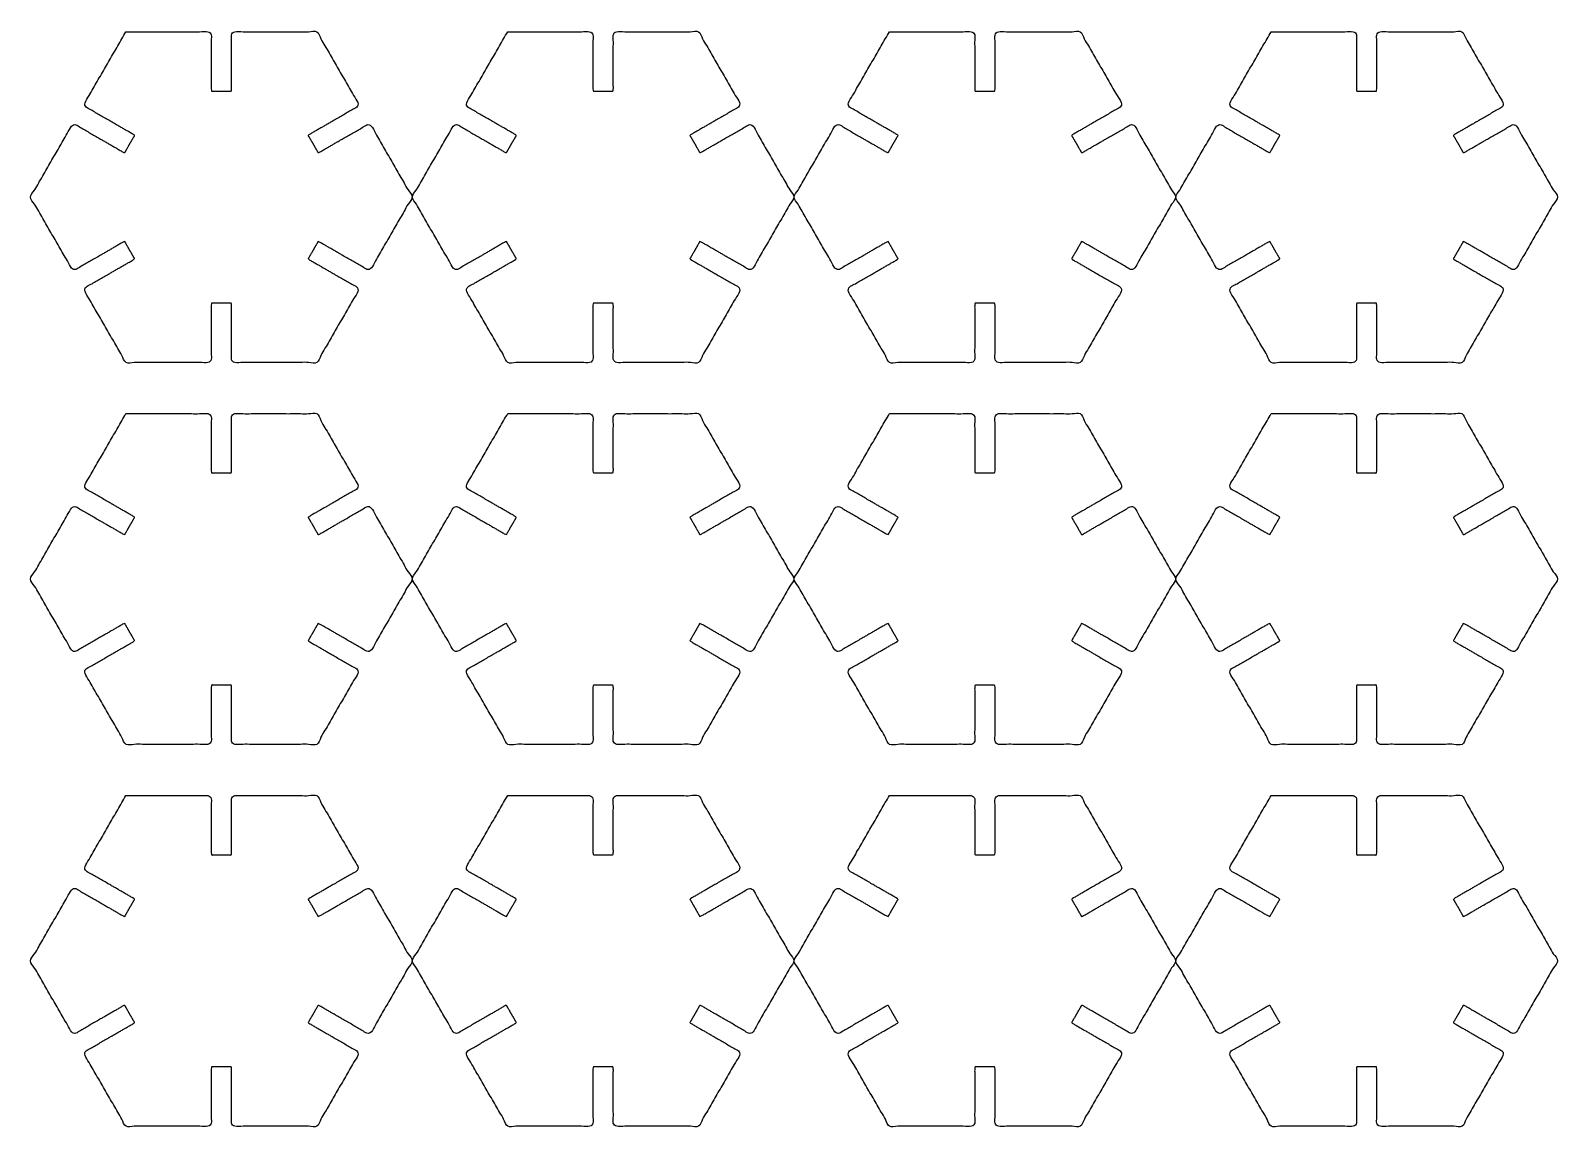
# Model space of a CAD drawing. Header units: inches. Extents: x 0.1 to 12.1, y 0 to 8.7.
import ezdxf

# ---------------------------------------------------------------- set-up
doc = ezdxf.new("R2010")
doc.units = ezdxf.units.IN
doc.header["$MEASUREMENT"] = 0
doc.layers.add('Default', color=178, linetype='Continuous', true_color=0x000000)

msp = doc.modelspace()

# ---------------------------------------------------------------- linework, layer by layer
at = {"layer": 'Default'}
for points in [[(0.81, 8.654), (0.642, 8.364), (0.475, 8.074), (0.677, 7.957), (0.879, 7.841), (0.839, 7.772), (0.799, 7.702), (0.597, 7.819), (0.395, 7.935), (0.227, 7.645), (0.06, 7.355), (0.227, 7.065), (0.395, 6.775), (0.597, 6.891), (0.799, 7.008), (0.839, 6.939), (0.879, 6.869), (0.677, 6.753), (0.475, 6.636), (0.642, 6.346), (0.81, 6.056), (1.145, 6.056), (1.48, 6.056), (1.48, 6.289), (1.48, 6.522), (1.56, 6.522), (1.64, 6.522), (1.64, 6.289), (1.64, 6.056), (1.975, 6.056), (2.31, 6.056), (2.477, 6.346), (2.645, 6.636), (2.443, 6.753), (2.241, 6.869), (2.281, 6.939), (2.321, 7.008), (2.523, 6.891), (2.725, 6.775), (2.892, 7.065), (3.06, 7.355), (2.892, 7.645), (2.725, 7.935), (2.523, 7.819), (2.321, 7.702), (2.281, 7.772), (2.241, 7.841), (2.443, 7.957), (2.645, 8.074), (2.477, 8.364), (2.31, 8.654), (1.975, 8.654), (1.64, 8.654), (1.64, 8.421), (1.64, 8.188), (1.56, 8.188), (1.48, 8.188), (1.48, 8.421), (1.48, 8.654), (1.145, 8.654), (0.81, 8.654)], [(3.81, 8.654), (3.642, 8.364), (3.475, 8.074), (3.677, 7.957), (3.879, 7.841), (3.839, 7.772), (3.799, 7.702), (3.597, 7.819), (3.395, 7.935), (3.227, 7.645), (3.06, 7.355), (3.227, 7.065), (3.395, 6.775), (3.597, 6.891), (3.799, 7.008), (3.839, 6.939), (3.879, 6.869), (3.677, 6.753), (3.475, 6.636), (3.642, 6.346), (3.81, 6.056), (4.145, 6.056), (4.48, 6.056), (4.48, 6.289), (4.48, 6.522), (4.56, 6.522), (4.64, 6.522), (4.64, 6.289), (4.64, 6.056), (4.975, 6.056), (5.31, 6.056), (5.477, 6.346), (5.645, 6.636), (5.443, 6.753), (5.241, 6.869), (5.281, 6.939), (5.321, 7.008), (5.523, 6.891), (5.725, 6.775), (5.892, 7.065), (6.06, 7.355), (5.892, 7.645), (5.725, 7.935), (5.523, 7.819), (5.321, 7.702), (5.281, 7.772), (5.241, 7.841), (5.443, 7.957), (5.645, 8.074), (5.477, 8.364), (5.31, 8.654), (4.975, 8.654), (4.64, 8.654), (4.64, 8.421), (4.64, 8.188), (4.56, 8.188), (4.48, 8.188), (4.48, 8.421), (4.48, 8.654), (4.145, 8.654), (3.81, 8.654)], [(6.81, 8.654), (6.642, 8.364), (6.475, 8.074), (6.677, 7.957), (6.879, 7.841), (6.839, 7.772), (6.799, 7.702), (6.597, 7.819), (6.395, 7.935), (6.227, 7.645), (6.06, 7.355), (6.227, 7.065), (6.395, 6.775), (6.597, 6.891), (6.799, 7.008), (6.839, 6.939), (6.879, 6.869), (6.677, 6.753), (6.475, 6.636), (6.642, 6.346), (6.81, 6.056), (7.145, 6.056), (7.48, 6.056), (7.48, 6.289), (7.48, 6.522), (7.56, 6.522), (7.64, 6.522), (7.64, 6.289), (7.64, 6.056), (7.975, 6.056), (8.31, 6.056), (8.477, 6.346), (8.645, 6.636), (8.443, 6.753), (8.241, 6.869), (8.281, 6.939), (8.321, 7.008), (8.523, 6.891), (8.725, 6.775), (8.892, 7.065), (9.06, 7.355), (8.892, 7.645), (8.725, 7.935), (8.523, 7.819), (8.321, 7.702), (8.281, 7.772), (8.241, 7.841), (8.443, 7.957), (8.645, 8.074), (8.477, 8.364), (8.31, 8.654), (7.975, 8.654), (7.64, 8.654), (7.64, 8.421), (7.64, 8.188), (7.56, 8.188), (7.48, 8.188), (7.48, 8.421), (7.48, 8.654), (7.145, 8.654), (6.81, 8.654)], [(9.81, 8.654), (9.642, 8.364), (9.475, 8.074), (9.677, 7.957), (9.879, 7.841), (9.839, 7.772), (9.799, 7.702), (9.597, 7.819), (9.395, 7.935), (9.227, 7.645), (9.06, 7.355), (9.227, 7.065), (9.395, 6.775), (9.597, 6.891), (9.799, 7.008), (9.839, 6.939), (9.879, 6.869), (9.677, 6.753), (9.475, 6.636), (9.642, 6.346), (9.81, 6.056), (10.145, 6.056), (10.48, 6.056), (10.48, 6.289), (10.48, 6.522), (10.56, 6.522), (10.64, 6.522), (10.64, 6.289), (10.64, 6.056), (10.975, 6.056), (11.31, 6.056), (11.477, 6.346), (11.645, 6.636), (11.443, 6.753), (11.241, 6.869), (11.281, 6.939), (11.321, 7.008), (11.523, 6.891), (11.725, 6.775), (11.892, 7.065), (12.06, 7.355), (11.892, 7.645), (11.725, 7.935), (11.523, 7.819), (11.321, 7.702), (11.281, 7.772), (11.241, 7.841), (11.443, 7.957), (11.645, 8.074), (11.477, 8.364), (11.31, 8.654), (10.975, 8.654), (10.64, 8.654), (10.64, 8.421), (10.64, 8.188), (10.56, 8.188), (10.48, 8.188), (10.48, 8.421), (10.48, 8.654), (10.145, 8.654), (9.81, 8.654)], [(0.81, 5.654), (0.642, 5.364), (0.475, 5.074), (0.677, 4.957), (0.879, 4.841), (0.839, 4.772), (0.799, 4.702), (0.597, 4.819), (0.395, 4.935), (0.227, 4.645), (0.06, 4.355), (0.227, 4.065), (0.395, 3.775), (0.597, 3.891), (0.799, 4.008), (0.839, 3.939), (0.879, 3.869), (0.677, 3.753), (0.475, 3.636), (0.642, 3.346), (0.81, 3.056), (1.145, 3.056), (1.48, 3.056), (1.48, 3.289), (1.48, 3.522), (1.56, 3.522), (1.64, 3.522), (1.64, 3.289), (1.64, 3.056), (1.975, 3.056), (2.31, 3.056), (2.477, 3.346), (2.645, 3.636), (2.443, 3.753), (2.241, 3.869), (2.281, 3.939), (2.321, 4.008), (2.523, 3.891), (2.725, 3.775), (2.892, 4.065), (3.06, 4.355), (2.892, 4.645), (2.725, 4.935), (2.523, 4.819), (2.321, 4.702), (2.281, 4.772), (2.241, 4.841), (2.443, 4.957), (2.645, 5.074), (2.477, 5.364), (2.31, 5.654), (1.975, 5.654), (1.64, 5.654), (1.64, 5.421), (1.64, 5.188), (1.56, 5.188), (1.48, 5.188), (1.48, 5.421), (1.48, 5.654), (1.145, 5.654), (0.81, 5.654)], [(3.81, 5.654), (3.642, 5.364), (3.475, 5.074), (3.677, 4.957), (3.879, 4.841), (3.839, 4.772), (3.799, 4.702), (3.597, 4.819), (3.395, 4.935), (3.227, 4.645), (3.06, 4.355), (3.227, 4.065), (3.395, 3.775), (3.597, 3.891), (3.799, 4.008), (3.839, 3.939), (3.879, 3.869), (3.677, 3.753), (3.475, 3.636), (3.642, 3.346), (3.81, 3.056), (4.145, 3.056), (4.48, 3.056), (4.48, 3.289), (4.48, 3.522), (4.56, 3.522), (4.64, 3.522), (4.64, 3.289), (4.64, 3.056), (4.975, 3.056), (5.31, 3.056), (5.477, 3.346), (5.645, 3.636), (5.443, 3.753), (5.241, 3.869), (5.281, 3.939), (5.321, 4.008), (5.523, 3.891), (5.725, 3.775), (5.892, 4.065), (6.06, 4.355), (5.892, 4.645), (5.725, 4.935), (5.523, 4.819), (5.321, 4.702), (5.281, 4.772), (5.241, 4.841), (5.443, 4.957), (5.645, 5.074), (5.477, 5.364), (5.31, 5.654), (4.975, 5.654), (4.64, 5.654), (4.64, 5.421), (4.64, 5.188), (4.56, 5.188), (4.48, 5.188), (4.48, 5.421), (4.48, 5.654), (4.145, 5.654), (3.81, 5.654)], [(6.81, 5.654), (6.642, 5.364), (6.475, 5.074), (6.677, 4.957), (6.879, 4.841), (6.839, 4.772), (6.799, 4.702), (6.597, 4.819), (6.395, 4.935), (6.227, 4.645), (6.06, 4.355), (6.227, 4.065), (6.395, 3.775), (6.597, 3.891), (6.799, 4.008), (6.839, 3.939), (6.879, 3.869), (6.677, 3.753), (6.475, 3.636), (6.642, 3.346), (6.81, 3.056), (7.145, 3.056), (7.48, 3.056), (7.48, 3.289), (7.48, 3.522), (7.56, 3.522), (7.64, 3.522), (7.64, 3.289), (7.64, 3.056), (7.975, 3.056), (8.31, 3.056), (8.477, 3.346), (8.645, 3.636), (8.443, 3.753), (8.241, 3.869), (8.281, 3.939), (8.321, 4.008), (8.523, 3.891), (8.725, 3.775), (8.892, 4.065), (9.06, 4.355), (8.892, 4.645), (8.725, 4.935), (8.523, 4.819), (8.321, 4.702), (8.281, 4.772), (8.241, 4.841), (8.443, 4.957), (8.645, 5.074), (8.477, 5.364), (8.31, 5.654), (7.975, 5.654), (7.64, 5.654), (7.64, 5.421), (7.64, 5.188), (7.56, 5.188), (7.48, 5.188), (7.48, 5.421), (7.48, 5.654), (7.145, 5.654), (6.81, 5.654)], [(9.81, 5.654), (9.642, 5.364), (9.475, 5.074), (9.677, 4.957), (9.879, 4.841), (9.839, 4.772), (9.799, 4.702), (9.597, 4.819), (9.395, 4.935), (9.227, 4.645), (9.06, 4.355), (9.227, 4.065), (9.395, 3.775), (9.597, 3.891), (9.799, 4.008), (9.839, 3.939), (9.879, 3.869), (9.677, 3.753), (9.475, 3.636), (9.642, 3.346), (9.81, 3.056), (10.145, 3.056), (10.48, 3.056), (10.48, 3.289), (10.48, 3.522), (10.56, 3.522), (10.64, 3.522), (10.64, 3.289), (10.64, 3.056), (10.975, 3.056), (11.31, 3.056), (11.477, 3.346), (11.645, 3.636), (11.443, 3.753), (11.241, 3.869), (11.281, 3.939), (11.321, 4.008), (11.523, 3.891), (11.725, 3.775), (11.892, 4.065), (12.06, 4.355), (11.892, 4.645), (11.725, 4.935), (11.523, 4.819), (11.321, 4.702), (11.281, 4.772), (11.241, 4.841), (11.443, 4.957), (11.645, 5.074), (11.477, 5.364), (11.31, 5.654), (10.975, 5.654), (10.64, 5.654), (10.64, 5.421), (10.64, 5.188), (10.56, 5.188), (10.48, 5.188), (10.48, 5.421), (10.48, 5.654), (10.145, 5.654), (9.81, 5.654)], [(0.81, 2.654), (0.642, 2.364), (0.475, 2.074), (0.677, 1.957), (0.879, 1.841), (0.839, 1.772), (0.799, 1.702), (0.597, 1.819), (0.395, 1.935), (0.227, 1.645), (0.06, 1.355), (0.227, 1.065), (0.395, 0.775), (0.597, 0.891), (0.799, 1.008), (0.839, 0.939), (0.879, 0.869), (0.677, 0.753), (0.475, 0.636), (0.642, 0.346), (0.81, 0.056), (1.145, 0.056), (1.48, 0.056), (1.48, 0.289), (1.48, 0.522), (1.56, 0.522), (1.64, 0.522), (1.64, 0.289), (1.64, 0.056), (1.975, 0.056), (2.31, 0.056), (2.477, 0.346), (2.645, 0.636), (2.443, 0.753), (2.241, 0.869), (2.281, 0.939), (2.321, 1.008), (2.523, 0.891), (2.725, 0.775), (2.892, 1.065), (3.06, 1.355), (2.892, 1.645), (2.725, 1.935), (2.523, 1.819), (2.321, 1.702), (2.281, 1.772), (2.241, 1.841), (2.443, 1.957), (2.645, 2.074), (2.477, 2.364), (2.31, 2.654), (1.975, 2.654), (1.64, 2.654), (1.64, 2.421), (1.64, 2.188), (1.56, 2.188), (1.48, 2.188), (1.48, 2.421), (1.48, 2.654), (1.145, 2.654), (0.81, 2.654)], [(3.81, 2.654), (3.642, 2.364), (3.475, 2.074), (3.677, 1.957), (3.879, 1.841), (3.839, 1.772), (3.799, 1.702), (3.597, 1.819), (3.395, 1.935), (3.227, 1.645), (3.06, 1.355), (3.227, 1.065), (3.395, 0.775), (3.597, 0.891), (3.799, 1.008), (3.839, 0.939), (3.879, 0.869), (3.677, 0.753), (3.475, 0.636), (3.642, 0.346), (3.81, 0.056), (4.145, 0.056), (4.48, 0.056), (4.48, 0.289), (4.48, 0.522), (4.56, 0.522), (4.64, 0.522), (4.64, 0.289), (4.64, 0.056), (4.975, 0.056), (5.31, 0.056), (5.477, 0.346), (5.645, 0.636), (5.443, 0.753), (5.241, 0.869), (5.281, 0.939), (5.321, 1.008), (5.523, 0.891), (5.725, 0.775), (5.892, 1.065), (6.06, 1.355), (5.892, 1.645), (5.725, 1.935), (5.523, 1.819), (5.321, 1.702), (5.281, 1.772), (5.241, 1.841), (5.443, 1.957), (5.645, 2.074), (5.477, 2.364), (5.31, 2.654), (4.975, 2.654), (4.64, 2.654), (4.64, 2.421), (4.64, 2.188), (4.56, 2.188), (4.48, 2.188), (4.48, 2.421), (4.48, 2.654), (4.145, 2.654), (3.81, 2.654)], [(6.81, 2.654), (6.642, 2.364), (6.475, 2.074), (6.677, 1.957), (6.879, 1.841), (6.839, 1.772), (6.799, 1.702), (6.597, 1.819), (6.395, 1.935), (6.227, 1.645), (6.06, 1.355), (6.227, 1.065), (6.395, 0.775), (6.597, 0.891), (6.799, 1.008), (6.839, 0.939), (6.879, 0.869), (6.677, 0.753), (6.475, 0.636), (6.642, 0.346), (6.81, 0.056), (7.145, 0.056), (7.48, 0.056), (7.48, 0.289), (7.48, 0.522), (7.56, 0.522), (7.64, 0.522), (7.64, 0.289), (7.64, 0.056), (7.975, 0.056), (8.31, 0.056), (8.477, 0.346), (8.645, 0.636), (8.443, 0.753), (8.241, 0.869), (8.281, 0.939), (8.321, 1.008), (8.523, 0.891), (8.725, 0.775), (8.892, 1.065), (9.06, 1.355), (8.892, 1.645), (8.725, 1.935), (8.523, 1.819), (8.321, 1.702), (8.281, 1.772), (8.241, 1.841), (8.443, 1.957), (8.645, 2.074), (8.477, 2.364), (8.31, 2.654), (7.975, 2.654), (7.64, 2.654), (7.64, 2.421), (7.64, 2.188), (7.56, 2.188), (7.48, 2.188), (7.48, 2.421), (7.48, 2.654), (7.145, 2.654), (6.81, 2.654)], [(9.81, 2.654), (9.642, 2.364), (9.475, 2.074), (9.677, 1.957), (9.879, 1.841), (9.839, 1.772), (9.799, 1.702), (9.597, 1.819), (9.395, 1.935), (9.227, 1.645), (9.06, 1.355), (9.227, 1.065), (9.395, 0.775), (9.597, 0.891), (9.799, 1.008), (9.839, 0.939), (9.879, 0.869), (9.677, 0.753), (9.475, 0.636), (9.642, 0.346), (9.81, 0.056), (10.145, 0.056), (10.48, 0.056), (10.48, 0.289), (10.48, 0.522), (10.56, 0.522), (10.64, 0.522), (10.64, 0.289), (10.64, 0.056), (10.975, 0.056), (11.31, 0.056), (11.477, 0.346), (11.645, 0.636), (11.443, 0.753), (11.241, 0.869), (11.281, 0.939), (11.321, 1.008), (11.523, 0.891), (11.725, 0.775), (11.892, 1.065), (12.06, 1.355), (11.892, 1.645), (11.725, 1.935), (11.523, 1.819), (11.321, 1.702), (11.281, 1.772), (11.241, 1.841), (11.443, 1.957), (11.645, 2.074), (11.477, 2.364), (11.31, 2.654), (10.975, 2.654), (10.64, 2.654), (10.64, 2.421), (10.64, 2.188), (10.56, 2.188), (10.48, 2.188), (10.48, 2.421), (10.48, 2.654), (10.145, 2.654), (9.81, 2.654)]]:
    msp.add_open_spline(points, degree=2, knots=[-13.424494, -13.424494, -13.424494, -12.754494, -12.754494, -12.055786, -12.055786, -11.055786, -11.055786, -10.357078, -10.357078, -9.687078, -9.687078, -9.017078, -9.017078, -8.31837, -8.31837, -7.31837, -7.31837, -6.619662, -6.619662, -5.949662, -5.949662, -5.279662, -5.279662, -4.580955, -4.580955, -3.580955, -3.580955, -2.882247, -2.882247, -2.212247, -2.212247, -1.542247, -1.542247, -0.843539, -0.843539, 0.156461, 0.156461, 0.855169, 0.855169, 1.525169, 1.525169, 2.195169, 2.195169, 2.893877, 2.893877, 3.893877, 3.893877, 4.592584, 4.592584, 5.262584, 5.262584, 5.932584, 5.932584, 6.631292, 6.631292, 7.631292, 7.631292, 8.33, 8.33, 9, 9, 9], dxfattribs=at)

doc.saveas('drawing.dxf')
